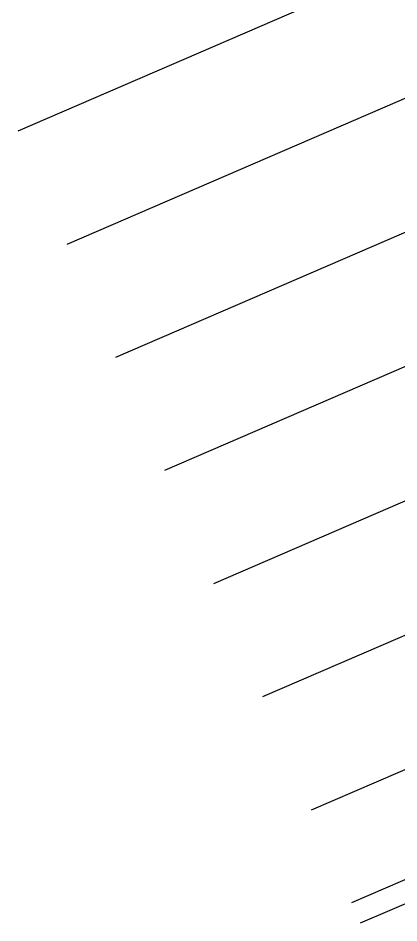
# Model space of a CAD drawing. Extents: x 573477 to 573667, y 785084 to 785357.
# Drawn here: x 573497.1 to 573528, y 785203.4 to 785276.8 of the extents above; entities that cross this region are included whole.
import ezdxf

# ---------------------------------------------------------------- set-up
doc = ezdxf.new("R2010")
doc.units = 0
doc.header["$LTSCALE"] = 0.5
doc.layers.add('DMX', color=4, linetype='Continuous')

msp = doc.modelspace()

# ---------------------------------------------------------------- linework, layer by layer
at = {"layer": 'DMX'}
for p, q in [((573516.952, 785221.731), (573590.387, 785253.467)), ((573520.919, 785212.552), (573594.354, 785244.288)), ((573524.886, 785203.373), (573598.321, 785235.109))]:
    msp.add_line(p, q, dxfattribs=at)
at = {"layer": 'DMX', "color": 1}
msp.add_line((573524.171, 785205.025), (573597.607, 785236.761), dxfattribs=at)
at = {"layer": 'DMX', "linetype": 'Continuous'}
for points in [[(573497.117, 785267.628), (573570.552, 785299.365)], [(573501.084, 785258.449), (573574.519, 785290.185)], [(573505.051, 785249.27), (573578.486, 785281.006)], [(573509.018, 785240.09), (573582.453, 785271.826)], [(573512.985, 785230.911), (573586.42, 785262.647)]]:
    msp.add_lwpolyline(points, dxfattribs=at)

doc.saveas('drawing.dxf')
